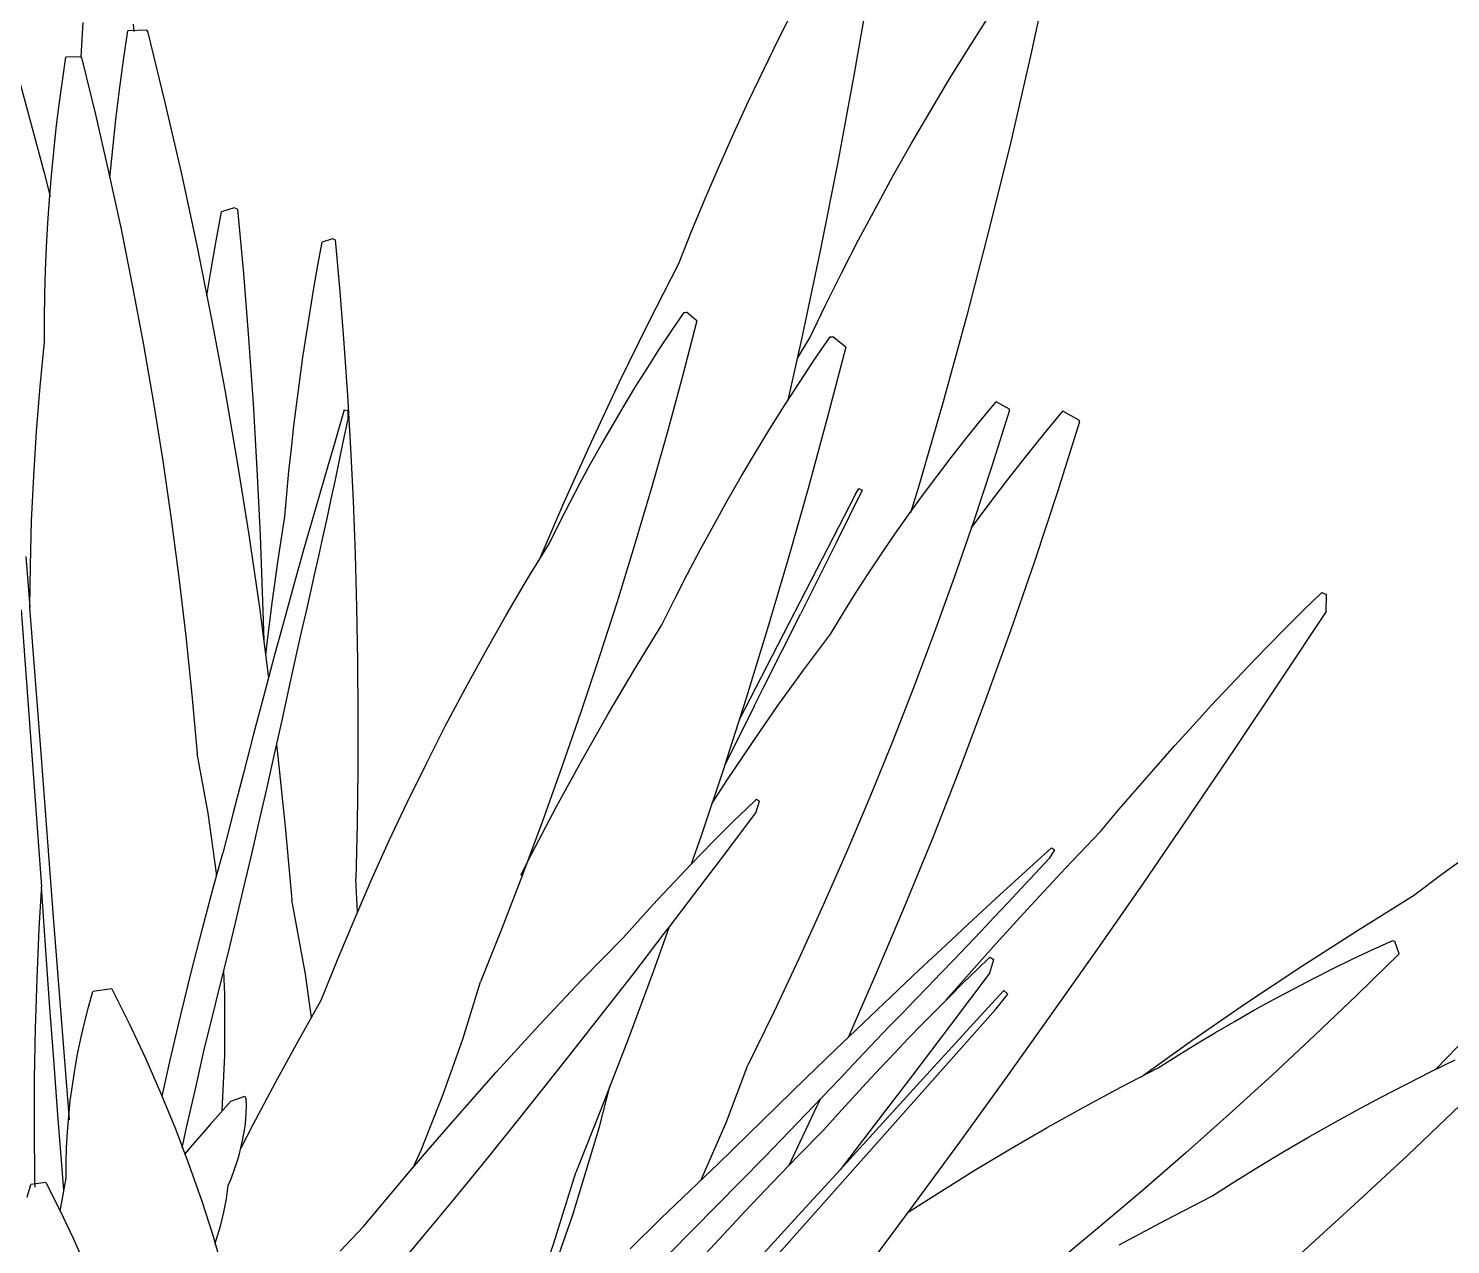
# Model space of a CAD drawing. Header units: metres. Extents: x 244.4 to 340.3, y -4.1 to 64.3.
# Drawn here: x 249.9868 to 250.3801, y 41.0747 to 41.411 of the extents above; entities that cross this region are included whole.
import ezdxf

# ---------------------------------------------------------------- set-up
doc = ezdxf.new("R2010")
doc.units = ezdxf.units.M
doc.layers.add('Edges', color=7, linetype='Continuous')

msp = doc.modelspace()

# ---------------------------------------------------------------- linework, layer by layer
at = {"layer": 'Edges'}
for p, q in [((250.26926, 41.42785), (250.26401, 41.40371)), ((250.21946, 41.42321), (250.21519, 41.39854)), ((250.19446, 41.40836), (250.19885, 41.41699)), ((250.00139, 41.4031), (250.00198, 41.41263)), ((250.01314, 41.40215), (250.01435, 41.4103)), ((250.01959, 41.41044), (250.01435, 41.4103)), ((250.01576, 41.41211), (250.016, 41.4101)), ((250.01979, 41.4102), (250.01959, 41.41044)), ((250.01979, 41.4102), (250.02459, 41.39051)), ((250.24656, 41.40516), (250.252, 41.41373)), ((250.19016, 41.39965), (250.19446, 41.40836)), ((249.99622, 41.39646), (249.99719, 41.40299)), ((250.00139, 41.4031), (249.99719, 41.40299)), ((250.00135, 41.40299), (250.00139, 41.4031)), ((250.00135, 41.40291), (250.00135, 41.40299)), ((250.00154, 41.40291), (250.00139, 41.4031)), ((250.00154, 41.40291), (250.00539, 41.38714)), ((250.01203, 41.39399), (250.01314, 41.40215)), ((250.24124, 41.39653), (250.24656, 41.40516)), ((250.26401, 41.40371), (250.25843, 41.37963)), ((250.18598, 41.39087), (250.19016, 41.39965)), ((250.21519, 41.39854), (250.21062, 41.37395)), ((249.98464, 41.39536), (249.99111, 41.37141)), ((249.99533, 41.38992), (249.99622, 41.39646)), ((250.23604, 41.38784), (250.24124, 41.39653)), ((250.01103, 41.38582), (250.01203, 41.39399)), ((250.02459, 41.39051), (250.02912, 41.37074)), ((250.1819, 41.38203), (250.18598, 41.39087)), ((249.99453, 41.38338), (249.99533, 41.38992)), ((250.00539, 41.38714), (250.00902, 41.3713)), ((250.23095, 41.37908), (250.23604, 41.38784)), ((249.99382, 41.37683), (249.99453, 41.38338)), ((250.01014, 41.37764), (250.01103, 41.38582)), ((250.17792, 41.37311), (250.1819, 41.38203)), ((250.22597, 41.37027), (250.23095, 41.37908)), ((250.25843, 41.37963), (250.25252, 41.3556)), ((249.99319, 41.37027), (249.99382, 41.37683)), ((250.00938, 41.36966), (250.01014, 41.37764)), ((249.99111, 41.37141), (249.99289, 41.36445)), ((250.00902, 41.3713), (250.01244, 41.35542)), ((250.02912, 41.37074), (250.03339, 41.35091)), ((250.17406, 41.36413), (250.17792, 41.37311)), ((250.21062, 41.37395), (250.20576, 41.34945)), ((249.99265, 41.3637), (249.99319, 41.37027)), ((250.22111, 41.3614), (250.22597, 41.37027)), ((249.9922, 41.35714), (249.99265, 41.3637)), ((250.1703, 41.35509), (250.17406, 41.36413)), ((250.03876, 41.35227), (250.04023, 41.36024)), ((250.04374, 41.36136), (250.04023, 41.36024)), ((250.04467, 41.361), (250.04374, 41.36136)), ((250.04467, 41.361), (250.04629, 41.34321)), ((250.21638, 41.35248), (250.22111, 41.3614)), ((249.99184, 41.35057), (249.9922, 41.35714)), ((250.01244, 41.35542), (250.01564, 41.33948)), ((250.16666, 41.34599), (250.1703, 41.35509)), ((250.25252, 41.3556), (250.24629, 41.33163)), ((250.03339, 41.35091), (250.03739, 41.33102)), ((250.03736, 41.34431), (250.03876, 41.35227)), ((250.06689, 41.34552), (250.06806, 41.35191)), ((250.07087, 41.35281), (250.06806, 41.35191)), ((250.07162, 41.35252), (250.07087, 41.35281)), ((250.07162, 41.35252), (250.07291, 41.33827)), ((250.21176, 41.3435), (250.21638, 41.35248)), ((249.99156, 41.34399), (249.99184, 41.35057)), ((250.20576, 41.34945), (250.2006, 41.32505)), ((249.99137, 41.33742), (249.99156, 41.34399)), ((250.03616, 41.33713), (250.03736, 41.34431)), ((250.04629, 41.34321), (250.04772, 41.3253)), ((250.06576, 41.33915), (250.06689, 41.34552)), ((250.15835, 41.32973), (250.16666, 41.34599)), ((250.20726, 41.33448), (250.21176, 41.3435)), ((250.01564, 41.33948), (250.01863, 41.3235)), ((250.0647, 41.33278), (250.06576, 41.33915)), ((249.99127, 41.33085), (249.99137, 41.33742)), ((250.07291, 41.33827), (250.07406, 41.32392)), ((250.06369, 41.32642), (250.0647, 41.33278)), ((250.16473, 41.32743), (250.16815, 41.33244)), ((250.16815, 41.33244), (250.16876, 41.33247)), ((250.17163, 41.33015), (250.16876, 41.33247)), ((250.20288, 41.3254), (250.20726, 41.33448)), ((250.24629, 41.33163), (250.23973, 41.30772)), ((249.99126, 41.32428), (249.99127, 41.33085)), ((250.03739, 41.33102), (250.04112, 41.31106)), ((250.1503, 41.3133), (250.15835, 41.32973)), ((250.16137, 41.32235), (250.16473, 41.32743)), ((250.17163, 41.33015), (250.16755, 41.31445)), ((249.99007, 41.31192), (249.99126, 41.32428)), ((250.01863, 41.3235), (250.0214, 41.30747)), ((250.04772, 41.3253), (250.04896, 41.30728)), ((250.06274, 41.32008), (250.06369, 41.32642)), ((250.07406, 41.32392), (250.07506, 41.30948)), ((250.2006, 41.32505), (250.19681, 41.30814)), ((250.19937, 41.31957), (250.20288, 41.3254)), ((250.20421, 41.31944), (250.20848, 41.3257)), ((250.20848, 41.3257), (250.20924, 41.32574)), ((250.21282, 41.32284), (250.20924, 41.32574)), ((250.06185, 41.31374), (250.06274, 41.32008)), ((250.15807, 41.31723), (250.16137, 41.32235)), ((250.20002, 41.31311), (250.20421, 41.31944)), ((250.21282, 41.32284), (250.20773, 41.30324)), ((250.15481, 41.31204), (250.15807, 41.31723)), ((249.98908, 41.29956), (249.99007, 41.31192)), ((250.06102, 41.30742), (250.06185, 41.31374)), ((250.1425, 41.29671), (250.1503, 41.3133)), ((250.15162, 41.3068), (250.15481, 41.31204)), ((250.16755, 41.31445), (250.16331, 41.29883)), ((250.19589, 41.3067), (250.20002, 41.31311)), ((250.04112, 41.31106), (250.04458, 41.29105)), ((250.07506, 41.30948), (250.07591, 41.29496)), ((250.23973, 41.30772), (250.23285, 41.28389)), ((250.2502, 41.30267), (250.25442, 41.30775)), ((250.25806, 41.30567), (250.25442, 41.30775)), ((250.0214, 41.30747), (250.02396, 41.2914)), ((250.04896, 41.30728), (250.05002, 41.28914)), ((250.06024, 41.30111), (250.06102, 41.30742)), ((250.07417, 41.30548), (250.07142, 41.29623)), ((250.07417, 41.30548), (250.07516, 41.30534)), ((250.07516, 41.30534), (250.07513, 41.30252)), ((250.14848, 41.3015), (250.15162, 41.3068)), ((250.19183, 41.30023), (250.19589, 41.3067)), ((250.2581, 41.30543), (250.25321, 41.28994)), ((250.2581, 41.30543), (250.25806, 41.30567)), ((250.26762, 41.29877), (250.27288, 41.30511)), ((250.27743, 41.30252), (250.27288, 41.30511)), ((250.05953, 41.29482), (250.06024, 41.30111)), ((250.07399, 41.29701), (250.07513, 41.30252)), ((250.1454, 41.29615), (250.14848, 41.3015)), ((250.18784, 41.29369), (250.19183, 41.30023)), ((250.20773, 41.30324), (250.20243, 41.28374)), ((250.24605, 41.29754), (250.2502, 41.30267)), ((250.27748, 41.30221), (250.27138, 41.28288)), ((250.27748, 41.30221), (250.27743, 41.30252)), ((249.9883, 41.28718), (249.98908, 41.29956)), ((250.07142, 41.29623), (250.06866, 41.28681)), ((250.07285, 41.29156), (250.07399, 41.29701)), ((250.13495, 41.27995), (250.1425, 41.29671)), ((250.14238, 41.29075), (250.1454, 41.29615)), ((250.16331, 41.29883), (250.1589, 41.28329)), ((250.24198, 41.29235), (250.24605, 41.29754)), ((250.26244, 41.29236), (250.26762, 41.29877)), ((250.05887, 41.28854), (250.05953, 41.29482)), ((250.07591, 41.29496), (250.07661, 41.28035)), ((250.18393, 41.28708), (250.18784, 41.29369)), ((250.23797, 41.28712), (250.24198, 41.29235)), ((250.25735, 41.28589), (250.26244, 41.29236)), ((250.02396, 41.2914), (250.0263, 41.27529)), ((250.04458, 41.29105), (250.04777, 41.27099)), ((250.05002, 41.28914), (250.0509, 41.2709)), ((250.05827, 41.28228), (250.05887, 41.28854)), ((250.07171, 41.28615), (250.07285, 41.29156)), ((250.13942, 41.2853), (250.14238, 41.29075)), ((250.25321, 41.28994), (250.24812, 41.27452)), ((249.98773, 41.2748), (249.9883, 41.28718)), ((250.06866, 41.28681), (250.0659, 41.2772)), ((250.07056, 41.2808), (250.07171, 41.28615)), ((250.13651, 41.27979), (250.13942, 41.2853)), ((250.18008, 41.2804), (250.18393, 41.28708)), ((250.23404, 41.28183), (250.23797, 41.28712)), ((250.25235, 41.27935), (250.25735, 41.28589)), ((250.05773, 41.27604), (250.05827, 41.28228)), ((250.06942, 41.2755), (250.07056, 41.2808)), ((250.07661, 41.28035), (250.07716, 41.26565)), ((250.1589, 41.28329), (250.15432, 41.26783)), ((250.17631, 41.27365), (250.18008, 41.2804)), ((250.2154, 41.282), (250.18336, 41.21981)), ((250.20243, 41.28374), (250.19693, 41.26434)), ((250.21738, 41.28332), (250.21025, 41.26897)), ((250.2154, 41.282), (250.21649, 41.28379)), ((250.21649, 41.28379), (250.21738, 41.28332)), ((250.23018, 41.2765), (250.23404, 41.28183)), ((250.23285, 41.28389), (250.23077, 41.27701)), ((250.27138, 41.28288), (250.26502, 41.26362)), ((250.0659, 41.2772), (250.06312, 41.26742)), ((250.12813, 41.26413), (250.13495, 41.27995)), ((250.13367, 41.27424), (250.13651, 41.27979)), ((250.22639, 41.27111), (250.23018, 41.2765)), ((250.24757, 41.27293), (250.25235, 41.27935)), ((249.98737, 41.26241), (249.98773, 41.2748)), ((250.0263, 41.27529), (250.02842, 41.25915)), ((250.05593, 41.26408), (250.05773, 41.27604)), ((250.06827, 41.27026), (250.06942, 41.2755)), ((250.13088, 41.26863), (250.13367, 41.27424)), ((250.17261, 41.26684), (250.17631, 41.27365)), ((250.24812, 41.27452), (250.24282, 41.25916)), ((250.04777, 41.27099), (250.05069, 41.25088)), ((250.0509, 41.2709), (250.05159, 41.25255)), ((250.06712, 41.26507), (250.06827, 41.27026)), ((250.12486, 41.25877), (250.13088, 41.26863)), ((250.21025, 41.26897), (250.20039, 41.2492)), ((250.22268, 41.26568), (250.22639, 41.27111)), ((249.98611, 41.26501), (249.98723, 41.25092)), ((250.06312, 41.26742), (250.06033, 41.25746)), ((250.06597, 41.25993), (250.06712, 41.26507)), ((250.07716, 41.26565), (250.07757, 41.25087)), ((250.15432, 41.26783), (250.14958, 41.25245)), ((250.16898, 41.25997), (250.17261, 41.26684)), ((250.21904, 41.2602), (250.22268, 41.26568)), ((249.98723, 41.25092), (249.98737, 41.26241)), ((250.05427, 41.25215), (250.05593, 41.26408)), ((250.19693, 41.26434), (250.19121, 41.24504)), ((250.26502, 41.26362), (250.2584, 41.24445)), ((250.02842, 41.25915), (250.03032, 41.24297)), ((250.06033, 41.25746), (250.05754, 41.24732)), ((250.06483, 41.25485), (250.06597, 41.25993)), ((250.11896, 41.24877), (250.12486, 41.25877)), ((250.16543, 41.25304), (250.16898, 41.25997)), ((250.21547, 41.25468), (250.21904, 41.2602)), ((250.24282, 41.25916), (250.2373, 41.24387)), ((250.05159, 41.25255), (250.05189, 41.24171)), ((250.06368, 41.24983), (250.06483, 41.25485)), ((250.16196, 41.24604), (250.16543, 41.25304)), ((250.21198, 41.24911), (250.21547, 41.25468)), ((250.33941, 41.25011), (250.34446, 41.25504)), ((250.34446, 41.25504), (250.34579, 41.25449)), ((250.34563, 41.24978), (250.34579, 41.25449)), ((249.98484, 41.25024), (249.99041, 41.17362)), ((249.99036, 41.21061), (249.98723, 41.25092)), ((250.05069, 41.25088), (250.05324, 41.23144)), ((250.05275, 41.24025), (250.05427, 41.25215)), ((250.06253, 41.24486), (250.06368, 41.24983)), ((250.07757, 41.25087), (250.07783, 41.23602)), ((250.11321, 41.23865), (250.11896, 41.24877)), ((250.14958, 41.25245), (250.14467, 41.23716)), ((250.19012, 41.22877), (250.20039, 41.2492)), ((250.20857, 41.2435), (250.21198, 41.24911)), ((250.34563, 41.24978), (250.33305, 41.23073)), ((250.33435, 41.24508), (250.33941, 41.25011)), ((250.05754, 41.24732), (250.05473, 41.23701)), ((250.06138, 41.23996), (250.06253, 41.24486)), ((250.15443, 41.23372), (250.16196, 41.24604)), ((250.19121, 41.24504), (250.18529, 41.22584)), ((250.32928, 41.23993), (250.33435, 41.24508)), ((250.03032, 41.24297), (250.032, 41.22676)), ((250.20115, 41.23355), (250.20857, 41.2435)), ((250.2373, 41.24387), (250.23158, 41.22865)), ((250.2584, 41.24445), (250.25151, 41.22536)), ((250.05473, 41.23701), (250.05192, 41.22653)), ((250.05244, 41.23755), (250.05275, 41.24025)), ((250.05923, 41.22996), (250.06138, 41.23996)), ((250.10759, 41.2284), (250.11321, 41.23865)), ((250.14467, 41.23716), (250.1396, 41.22196)), ((250.32419, 41.23468), (250.32928, 41.23993)), ((250.07783, 41.23602), (250.07793, 41.22109)), ((250.14707, 41.22124), (250.15443, 41.23372)), ((250.1939, 41.22348), (250.20115, 41.23355)), ((250.3191, 41.22932), (250.32419, 41.23468)), ((250.05706, 41.2201), (250.05923, 41.22996)), ((250.31399, 41.22385), (250.3191, 41.22932)), ((250.33305, 41.23073), (250.32044, 41.21188)), ((250.032, 41.22676), (250.03347, 41.21052)), ((250.05192, 41.22653), (250.04911, 41.21588)), ((250.10211, 41.21803), (250.10759, 41.2284)), ((250.18529, 41.22584), (250.17928, 41.2071)), ((250.1875, 41.22357), (250.19012, 41.22877)), ((250.23158, 41.22865), (250.22564, 41.2135)), ((250.25151, 41.22536), (250.24437, 41.20636)), ((250.07793, 41.22109), (250.0779, 41.20609)), ((250.1396, 41.22196), (250.13436, 41.20685)), ((250.13989, 41.2086), (250.14707, 41.22124)), ((250.1875, 41.22357), (250.17928, 41.2071)), ((250.18682, 41.21329), (250.1939, 41.22348)), ((250.30888, 41.21828), (250.31399, 41.22385)), ((250.0549, 41.21036), (250.05706, 41.2201)), ((250.09677, 41.20754), (250.10211, 41.21803)), ((250.30376, 41.21261), (250.30888, 41.21828)), ((250.04911, 41.21588), (250.04628, 41.20506)), ((250.17992, 41.203), (250.18682, 41.21329)), ((250.22564, 41.2135), (250.2195, 41.19844)), ((249.99375, 41.16529), (249.99036, 41.21061)), ((250.03652, 41.19404), (250.03347, 41.21052)), ((250.05274, 41.20075), (250.0549, 41.21036)), ((250.05544, 41.21278), (250.05571, 41.21052)), ((250.05571, 41.21052), (250.05781, 41.19029)), ((250.29864, 41.20683), (250.30376, 41.21261)), ((250.32044, 41.21188), (250.30781, 41.19323)), ((250.0779, 41.20609), (250.07771, 41.19101)), ((250.09158, 41.19694), (250.09677, 41.20754)), ((250.13436, 41.20685), (250.12897, 41.19183)), ((250.13287, 41.19581), (250.13989, 41.2086)), ((250.17917, 41.20675), (250.17284, 41.18777)), ((250.17928, 41.2071), (250.17917, 41.20675)), ((250.24437, 41.20636), (250.23696, 41.18745)), ((250.29351, 41.20096), (250.29864, 41.20683)), ((250.04628, 41.20506), (250.04346, 41.19408)), ((250.17578, 41.1966), (250.17992, 41.203)), ((250.05058, 41.19128), (250.05274, 41.20075)), ((250.18517, 41.19501), (250.18812, 41.19783)), ((250.18812, 41.19783), (250.18897, 41.19736)), ((250.2195, 41.19844), (250.21316, 41.18344)), ((250.28837, 41.19498), (250.29351, 41.20096)), ((250.03881, 41.17742), (250.03652, 41.19404)), ((250.04346, 41.19408), (250.04062, 41.18294)), ((250.08653, 41.18622), (250.09158, 41.19694)), ((250.12603, 41.18287), (250.13287, 41.19581)), ((250.18807, 41.19436), (250.17955, 41.18301)), ((250.1822, 41.19212), (250.18517, 41.19501)), ((250.18807, 41.19436), (250.18897, 41.19736)), ((250.28323, 41.18891), (250.28837, 41.19498)), ((250.04842, 41.18195), (250.05058, 41.19128)), ((250.05781, 41.19029), (250.05964, 41.17002)), ((250.07771, 41.19101), (250.07737, 41.17587)), ((250.12897, 41.19183), (250.12341, 41.17691)), ((250.17921, 41.18917), (250.1822, 41.19212)), ((250.30781, 41.19323), (250.29514, 41.17477)), ((250.08163, 41.1754), (250.08653, 41.18622)), ((250.17284, 41.18777), (250.17011, 41.17991)), ((250.17316, 41.18305), (250.1762, 41.18614)), ((250.1762, 41.18614), (250.17921, 41.18917)), ((250.23696, 41.18745), (250.2293, 41.16864)), ((250.27363, 41.17882), (250.28323, 41.18891)), ((250.03775, 41.17265), (250.04062, 41.18294)), ((250.04625, 41.17276), (250.04842, 41.18195)), ((250.12299, 41.17689), (250.12603, 41.18287)), ((250.17011, 41.17991), (250.17316, 41.18305)), ((250.17955, 41.18301), (250.17105, 41.17178)), ((250.21316, 41.18344), (250.20661, 41.16854)), ((250.26975, 41.18446), (250.26261, 41.17798)), ((250.27052, 41.18384), (250.26904, 41.18143)), ((250.26975, 41.18446), (250.27052, 41.18384)), ((250.37768, 41.1771), (250.38557, 41.18289)), ((250.16702, 41.17667), (250.17011, 41.17991)), ((250.26261, 41.17798), (250.25536, 41.17134)), ((250.26401, 41.16849), (250.27363, 41.17882)), ((250.26521, 41.17731), (250.26904, 41.18143)), ((250.03888, 41.1767), (250.03881, 41.17742)), ((250.07687, 41.16446), (250.08163, 41.1754)), ((250.07781, 41.16662), (250.07737, 41.17587)), ((250.12341, 41.17691), (250.11769, 41.16209)), ((250.16391, 41.17338), (250.16702, 41.17667)), ((250.26141, 41.17324), (250.26521, 41.17731)), ((250.29514, 41.17477), (250.28246, 41.15652)), ((250.36984, 41.1712), (250.37768, 41.1771)), ((249.98985, 41.16215), (249.99048, 41.17261)), ((249.99154, 41.15742), (249.99041, 41.17362)), ((250.03485, 41.16176), (250.03775, 41.17265)), ((250.0441, 41.16372), (250.04625, 41.17276)), ((250.06345, 41.14945), (250.05964, 41.17002)), ((250.15764, 41.16661), (250.16079, 41.17003)), ((250.16079, 41.17003), (250.16391, 41.17338)), ((250.17105, 41.17178), (250.16404, 41.1626)), ((250.25536, 41.17134), (250.24802, 41.16456)), ((250.25763, 41.16921), (250.26141, 41.17324)), ((250.35432, 41.1616), (250.36984, 41.1712)), ((250.15448, 41.16313), (250.15764, 41.16661)), ((250.20661, 41.16854), (250.19985, 41.15371)), ((250.2293, 41.16864), (250.22137, 41.14993)), ((250.25388, 41.16523), (250.25763, 41.16921)), ((250.25437, 41.15791), (250.26401, 41.16849)), ((249.98922, 41.14832), (249.98985, 41.16215)), ((249.99754, 41.11741), (249.99375, 41.16529)), ((250.04194, 41.15481), (250.0441, 41.16372)), ((250.07226, 41.15343), (250.07687, 41.16446)), ((250.1513, 41.15958), (250.15448, 41.16313)), ((250.16404, 41.1626), (250.15956, 41.15016)), ((250.16404, 41.1626), (250.16257, 41.16069)), ((250.24802, 41.16456), (250.24057, 41.15763)), ((250.25015, 41.16129), (250.25388, 41.16523)), ((250.03193, 41.15029), (250.03485, 41.16176)), ((250.11769, 41.16209), (250.11182, 41.14738)), ((250.14558, 41.15377), (250.1513, 41.15958)), ((250.16257, 41.16069), (250.15412, 41.14972)), ((250.24645, 41.15739), (250.25015, 41.16129)), ((250.33892, 41.15172), (250.35432, 41.1616)), ((250.35858, 41.15632), (250.3641, 41.15884)), ((250.3641, 41.15884), (250.36463, 41.15856)), ((250.36589, 41.15508), (250.36463, 41.15856)), ((249.99268, 41.1415), (249.99154, 41.15742)), ((250.03979, 41.14606), (250.04194, 41.15481)), ((250.24057, 41.15763), (250.23303, 41.15056)), ((250.24278, 41.15355), (250.24645, 41.15739)), ((250.24472, 41.14709), (250.25437, 41.15791)), ((250.28246, 41.15652), (250.26975, 41.13848)), ((250.35308, 41.15373), (250.35858, 41.15632)), ((250.36589, 41.15508), (250.35427, 41.14377)), ((250.0678, 41.14229), (250.07226, 41.15343)), ((250.1398, 41.14779), (250.14558, 41.15377)), ((250.19985, 41.15371), (250.1929, 41.13897)), ((250.23303, 41.15056), (250.22539, 41.14333)), ((250.23914, 41.14975), (250.24278, 41.15355)), ((250.24532, 41.14705), (250.24903, 41.15065)), ((250.24903, 41.15065), (250.25271, 41.15417)), ((250.25265, 41.14984), (250.25377, 41.15359)), ((250.25271, 41.15417), (250.25377, 41.15359)), ((250.32365, 41.14156), (250.33892, 41.15172)), ((250.34213, 41.1483), (250.34759, 41.15105)), ((250.34759, 41.15105), (250.35308, 41.15373)), ((249.98879, 41.13448), (249.98922, 41.14832)), ((250.029, 41.13826), (250.03193, 41.15029)), ((250.04112, 41.14389), (250.04082, 41.15028)), ((250.0651, 41.1375), (250.06345, 41.14945)), ((250.10691, 41.13154), (250.11182, 41.14738)), ((250.13398, 41.14167), (250.1398, 41.14779)), ((250.15412, 41.14972), (250.14569, 41.13888)), ((250.15956, 41.15016), (250.15263, 41.13153)), ((250.22137, 41.14993), (250.21349, 41.13197)), ((250.23553, 41.146), (250.23914, 41.14975)), ((250.24049, 41.14226), (250.24472, 41.14709)), ((250.24159, 41.14336), (250.24532, 41.14705)), ((250.25265, 41.14984), (250.24201, 41.13567)), ((250.33668, 41.14547), (250.34213, 41.1483)), ((250.00344, 41.14039), (250.00466, 41.14474)), ((250.00989, 41.14545), (250.00466, 41.14474)), ((250.00989, 41.14545), (250.01469, 41.13588)), ((250.03764, 41.13746), (250.03979, 41.14606)), ((250.04112, 41.12704), (250.04112, 41.14389)), ((250.22539, 41.14333), (250.21765, 41.13597)), ((250.23194, 41.1423), (250.23553, 41.146)), ((250.23783, 41.13958), (250.24159, 41.14336)), ((250.25651, 41.14493), (250.25002, 41.1379)), ((250.25429, 41.13984), (250.25768, 41.14393)), ((250.25651, 41.14493), (250.25768, 41.14393)), ((250.32585, 41.13959), (250.33125, 41.14257)), ((250.33125, 41.14257), (250.33668, 41.14547)), ((250.35427, 41.14377), (250.34255, 41.1326)), ((249.99383, 41.12588), (249.99268, 41.1415)), ((250.00233, 41.13604), (250.00344, 41.14039)), ((250.0614, 41.13095), (250.0678, 41.14229)), ((250.1281, 41.13538), (250.13398, 41.14167)), ((250.14569, 41.13888), (250.13729, 41.12818)), ((250.1929, 41.13897), (250.18574, 41.12433)), ((250.1914, 41.06897), (250.25429, 41.13984)), ((250.22487, 41.13504), (250.22839, 41.13864)), ((250.22839, 41.13864), (250.23194, 41.1423)), ((250.23403, 41.13572), (250.23783, 41.13958)), ((250.30851, 41.13114), (250.32365, 41.14156)), ((250.32046, 41.13653), (250.32585, 41.13959)), ((250.00133, 41.1317), (250.00233, 41.13604)), ((250.01469, 41.13588), (250.01923, 41.12624)), ((250.02606, 41.1257), (250.029, 41.13826)), ((250.03549, 41.12901), (250.03764, 41.13746)), ((250.12218, 41.12895), (250.1281, 41.13538)), ((250.21765, 41.13597), (250.20982, 41.12846)), ((250.21784, 41.12761), (250.22487, 41.13504)), ((250.23021, 41.13178), (250.23403, 41.13572)), ((250.24201, 41.13567), (250.2314, 41.12165)), ((250.25002, 41.1379), (250.24323, 41.13051)), ((250.26975, 41.13848), (250.25702, 41.12065)), ((250.3151, 41.1334), (250.32046, 41.13653)), ((250.38803, 41.13571), (250.37603, 41.12321)), ((249.98854, 41.12065), (249.98879, 41.13448)), ((250.00044, 41.12737), (250.00133, 41.1317)), ((250.05513, 41.1195), (250.0614, 41.13095)), ((250.10143, 41.11602), (250.10691, 41.13154)), ((250.15263, 41.13153), (250.14549, 41.11303)), ((250.22636, 41.12776), (250.23021, 41.13178)), ((250.29448, 41.12114), (250.30851, 41.13114)), ((250.30977, 41.1302), (250.3151, 41.1334)), ((250.34255, 41.1326), (250.33072, 41.12159)), ((249.99966, 41.12305), (250.00044, 41.12737)), ((250.03308, 41.11816), (250.03549, 41.12901)), ((250.04042, 41.11173), (250.04112, 41.12704)), ((250.11621, 41.12236), (250.12218, 41.12895)), ((250.13729, 41.12818), (250.12892, 41.11762)), ((250.20982, 41.12846), (250.20189, 41.12081)), ((250.21088, 41.12029), (250.21784, 41.12761)), ((250.22249, 41.12365), (250.22636, 41.12776)), ((250.24323, 41.13051), (250.23613, 41.12276)), ((250.29917, 41.12357), (250.30445, 41.12692)), ((250.30445, 41.12692), (250.30977, 41.1302)), ((249.99499, 41.11059), (249.99383, 41.12588)), ((249.99899, 41.11874), (249.99966, 41.12305)), ((250.01923, 41.12624), (250.02349, 41.11652)), ((250.02381, 41.11574), (250.02606, 41.1257)), ((250.17981, 41.10865), (250.18574, 41.12433)), ((250.21859, 41.11946), (250.22249, 41.12365)), ((250.2889, 41.11825), (250.29917, 41.12357)), ((250.3745, 41.12246), (250.38134, 41.1258)), ((249.98849, 41.10682), (249.98854, 41.12065)), ((250.04899, 41.10793), (250.05513, 41.1195)), ((250.1102, 41.11562), (250.11621, 41.12236)), ((250.20189, 41.12081), (250.19388, 41.11302)), ((250.20399, 41.11308), (250.21088, 41.12029)), ((250.21466, 41.11519), (250.21859, 41.11946)), ((250.2314, 41.12165), (250.22082, 41.1078)), ((250.22492, 41.11046), (250.23613, 41.12276)), ((250.25702, 41.12065), (250.24427, 41.10303)), ((250.33072, 41.12159), (250.3188, 41.11074)), ((250.36087, 41.11549), (250.36767, 41.11902)), ((250.36767, 41.11902), (250.3745, 41.12246)), ((249.99818, 41.10921), (249.99754, 41.11741)), ((249.99842, 41.11444), (249.99899, 41.11874)), ((250.02349, 41.11652), (250.02749, 41.10675)), ((250.03066, 41.10744), (250.03308, 41.11816)), ((250.0428, 41.11441), (250.0467, 41.11577)), ((250.0467, 41.11577), (250.04707, 41.11487)), ((250.09539, 41.10084), (250.10143, 41.11602)), ((250.10414, 41.10873), (250.1102, 41.11562)), ((250.12892, 41.11762), (250.12057, 41.10719)), ((250.14473, 41.10732), (250.14759, 41.11848)), ((250.21072, 41.11085), (250.21466, 41.11519)), ((250.27868, 41.11275), (250.2889, 41.11825)), ((250.3541, 41.11187), (250.36087, 41.11549)), ((249.99797, 41.11015), (249.99842, 41.11444)), ((250.0428, 41.11441), (250.0371, 41.10797)), ((250.04694, 41.10933), (250.04707, 41.11121)), ((250.04711, 41.11306), (250.04707, 41.11487)), ((250.04707, 41.11121), (250.04711, 41.11306)), ((250.14549, 41.11303), (250.13816, 41.09466)), ((250.19388, 41.11302), (250.18577, 41.10509)), ((250.20476, 41.11281), (250.1971, 41.09658)), ((250.19717, 41.10599), (250.20399, 41.11308)), ((250.20571, 41.11488), (250.20476, 41.11281)), ((250.26851, 41.10708), (250.27868, 41.11275)), ((250.34735, 41.10815), (250.3541, 41.11187)), ((250.38283, 41.11336), (250.3682, 41.09943)), ((249.99615, 41.09567), (249.99499, 41.11059)), ((249.99763, 41.10588), (249.99797, 41.11015)), ((250.0293, 41.10145), (250.03066, 41.10744)), ((250.0371, 41.10797), (250.03159, 41.10158)), ((250.04555, 41.10126), (250.04899, 41.10793)), ((250.04644, 41.10547), (250.04673, 41.10741)), ((250.04673, 41.10741), (250.04694, 41.10933)), ((250.09804, 41.1017), (250.10414, 41.10873)), ((250.12057, 41.10719), (250.11226, 41.0969)), ((250.13737, 41.08296), (250.14473, 41.10732)), ((250.17317, 41.09324), (250.17981, 41.10865)), ((250.20674, 41.10642), (250.21072, 41.11085)), ((250.22082, 41.1078), (250.21128, 41.09543)), ((250.22492, 41.11046), (250.21306, 41.09737)), ((250.2584, 41.10122), (250.26851, 41.10708)), ((250.3188, 41.11074), (250.30678, 41.10004)), ((250.34063, 41.10433), (250.34735, 41.10815)), ((249.98862, 41.09299), (249.98849, 41.10682)), ((249.99739, 41.10161), (249.99763, 41.10588)), ((250.02749, 41.10675), (250.03122, 41.09691)), ((250.04561, 41.10149), (250.04607, 41.1035)), ((250.04607, 41.1035), (250.04644, 41.10547)), ((250.18577, 41.10509), (250.17757, 41.09702)), ((250.19041, 41.09901), (250.19717, 41.10599)), ((250.1996, 41.09916), (250.20674, 41.10642)), ((250.33393, 41.10042), (250.34063, 41.10433)), ((249.99727, 41.09737), (249.99739, 41.10161)), ((250.03012, 41.09982), (250.02998, 41.09965)), ((250.03159, 41.10158), (250.03012, 41.09982)), ((250.04445, 41.0974), (250.04507, 41.09946)), ((250.04507, 41.09946), (250.04561, 41.10149)), ((250.09191, 41.09453), (250.09804, 41.1017)), ((250.09332, 41.09618), (250.09539, 41.10084)), ((250.24427, 41.10303), (250.23151, 41.08563)), ((250.24834, 41.09519), (250.2584, 41.10122)), ((250.30678, 41.10004), (250.29466, 41.08951)), ((250.32727, 41.09642), (250.33393, 41.10042)), ((250.3682, 41.09943), (250.35344, 41.08568)), ((249.99662, 41.0897), (249.99615, 41.09567)), ((249.99725, 41.09313), (249.99727, 41.09737)), ((250.03122, 41.09691), (250.03468, 41.08701)), ((250.04297, 41.09318), (250.04375, 41.09531)), ((250.04375, 41.09531), (250.04445, 41.0974)), ((250.11226, 41.0969), (250.10399, 41.08676)), ((250.16978, 41.08971), (250.17757, 41.09702)), ((250.18373, 41.09215), (250.19041, 41.09901)), ((250.19239, 41.09171), (250.1996, 41.09916)), ((250.19967, 41.08275), (250.21128, 41.09543)), ((250.21128, 41.09543), (250.21306, 41.09737)), ((250.32064, 41.09233), (250.32727, 41.09642)), ((249.99169, 41.09189), (249.9875, 41.09132)), ((249.98868, 41.0906), (249.98862, 41.09299)), ((249.99169, 41.09189), (249.99553, 41.08422)), ((249.99576, 41.08499), (249.99725, 41.09313)), ((250.0421, 41.09104), (250.04297, 41.09318)), ((250.08573, 41.08721), (250.09191, 41.09453)), ((250.13203, 41.07489), (250.13816, 41.09466)), ((250.17285, 41.09259), (250.17317, 41.09324)), ((250.17712, 41.08541), (250.18373, 41.09215)), ((250.18512, 41.08406), (250.19239, 41.09171)), ((250.23835, 41.08898), (250.24834, 41.09519)), ((250.31404, 41.08815), (250.32064, 41.09233)), ((249.98652, 41.08783), (249.9875, 41.09132)), ((250.04157, 41.08738), (250.0421, 41.09104)), ((250.16166, 41.0819), (250.16978, 41.08971)), ((250.23004, 41.08365), (250.23835, 41.08898)), ((250.29466, 41.08951), (250.28244, 41.07913)), ((250.30123, 41.08151), (250.31404, 41.08815)), ((249.99553, 41.08422), (249.99917, 41.07649)), ((249.99559, 41.0839), (249.99562, 41.08404)), ((249.99562, 41.08404), (249.99576, 41.08499)), ((250.03468, 41.08701), (250.03787, 41.07705)), ((250.03991, 41.07985), (250.04084, 41.08365)), ((250.04084, 41.08365), (250.04157, 41.08738)), ((250.07952, 41.07976), (250.08573, 41.08721)), ((250.10399, 41.08676), (250.09575, 41.07675)), ((250.17058, 41.07879), (250.17712, 41.08541)), ((250.17779, 41.07621), (250.18512, 41.08406)), ((250.23151, 41.08563), (250.21873, 41.06844)), ((250.35344, 41.08568), (250.33855, 41.07213)), ((250.03879, 41.07598), (250.03991, 41.07985)), ((250.073, 41.07287), (250.07952, 41.07976)), ((250.12902, 41.05907), (250.13737, 41.08296)), ((250.15322, 41.0736), (250.16166, 41.0819)), ((250.19967, 41.08275), (250.18558, 41.06728)), ((250.28847, 41.07465), (250.30123, 41.08151)), ((249.99917, 41.07649), (250.00258, 41.06872)), ((250.03787, 41.07705), (250.03847, 41.07501)), ((250.03847, 41.07501), (250.03879, 41.07598)), ((250.09575, 41.07675), (250.08754, 41.06689)), ((250.16413, 41.07229), (250.17058, 41.07879)), ((250.17039, 41.06817), (250.17779, 41.07621)), ((250.28244, 41.07913), (250.27014, 41.06892)), ((250.03841, 41.07483), (250.03847, 41.07501)), ((250.03847, 41.07501), (250.04079, 41.06703)), ((250.12519, 41.05551), (250.13203, 41.07489))]:
    msp.add_line(p, q, dxfattribs=at)

doc.saveas('drawing.dxf')
